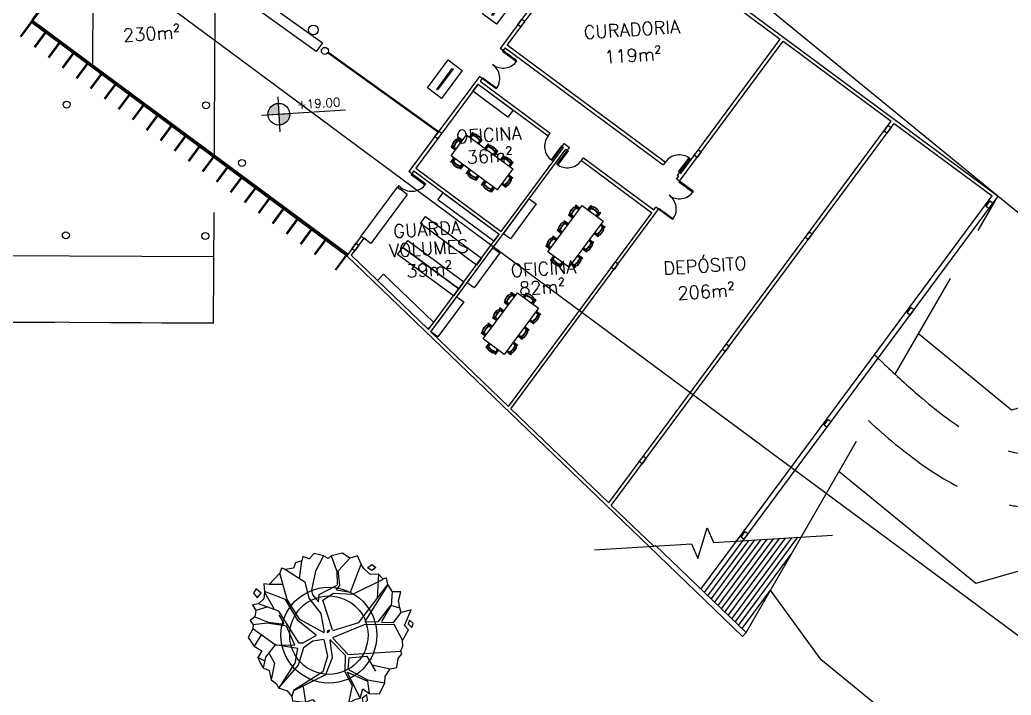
# Model space of a CAD drawing. Header units: millimetres. Extents: x 55520 to 96084, y -58491 to -49645.
# Drawn here: x 60654.2 to 60711.1, y -57609.1 to -57570.4 of the extents above; entities that cross this region are included whole.
import ezdxf
from ezdxf.enums import TextEntityAlignment as Align

# ---------------------------------------------------------------- set-up
doc = ezdxf.new("R2010")
doc.units = ezdxf.units.MM
doc.linetypes.add('HIDDEN', pattern=[9.525, 6.35, -3.175])
for name, color, linetype in [('05_Mobiliário', 1, 'Continuous'), ('Alvenaria Corte', 30, 'Continuous'), ('Alvenaria Vista', 40, 'Continuous'), ('ARQ-COTAS', 1, 'Continuous'), ('ARQ-SÍMBOLOS', 2, 'Continuous'), ('ARQ-TEXTO2', 2, 'Continuous'), ('ARQ-TEXTO3', 3, 'Continuous'), ('Caminhos Principais', 13, 'Continuous'), ('Cinza', 9, 'Continuous'), ('Curvas de Nível', 10, 'Continuous'), ('Esquadrias', 241, 'Continuous'), ('Linha Fina', 100, 'Continuous'), ('Mobiliário_cinza', 254, 'Continuous'), ('Pilares', 181, 'Continuous'), ('Projeção', 60, 'HIDDEN'), ('Árvores Existentes', 114, 'Continuous')]:
    doc.layers.add(name, color=color, linetype=linetype)
doc.styles.add('ATTR', font='romans.shx', dxfattribs={"width": 0.8, "height": 0.470416})
doc.styles.add('ROMANS', font='romans.shx')

# ---------------------------------------------------------------- blocks, each defined once
blk = doc.blocks.new('cadeira cortada')
for points in [[(253.563, -365.944), (253.563, -365.726, -0.34754), (253.624, -365.648, -0.116963), (253.961, -365.648, -0.34754), (254.023, -365.726), (254.023, -365.944)], [(254.023, -365.759, -0.342833), (253.969, -365.784, 0.050886), (253.793, -365.755, 0.050886), (253.617, -365.784, -0.342833), (253.563, -365.759)]]:
    blk.add_lwpolyline(points, format="xyb")
blk.add_lwpolyline([(254.023, -365.726, -0.342833), (253.969, -365.751, 0.050886), (253.793, -365.721, 0.050886), (253.617, -365.751, -0.342833), (253.563, -365.726, -0.272556), (253.628, -365.662, -0.116963), (253.958, -365.662, -0.272556)], format="xyb", close=True)
for points in [[(253.53, -365.944), (253.53, -365.67), (253.48, -365.67), (253.48, -365.944)], [(254.105, -365.944), (254.105, -365.67), (254.055, -365.67), (254.055, -365.944)]]:
    blk.add_lwpolyline(points)
blk = doc.blocks.new('Expo_1')
blk.add_lwpolyline([(55979.651, -57955.975), (55981.651, -57955.975), (55981.651, -57956.975), (55979.651, -57956.975)], close=True)
at = {"layer": 'Esquadrias'}
blk.add_lwpolyline([(55979.901, -57956.45), (55981.401, -57956.45), (55981.401, -57956.5), (55979.901, -57956.5)], close=True, dxfattribs=at)
blk = doc.blocks.new('árvore_media')
for p, q in [((55225.381, -51940.374), (55225.536, -51939.525)), ((55226.592, -51939.352), (55226.154, -51940.062)), ((55226.948, -51939.383), (55227.191, -51940.176)), ((55227.285, -51940.084), (55227.836, -51939.546)), ((55224.719, -51941.335), (55224.455, -51940.062)), ((55224.742, -51939.893), (55225.624, -51940.543)), ((55226.154, -51940.062), (55225.911, -51940.968)), ((55227.235, -51940.091), (55227.257, -51940.826)), ((55227.765, -51941.166), (55228.36, -51939.864)), ((55224.565, -51940.6), (55223.903, -51940.572)), ((55225.624, -51940.543), (55225.757, -51941.335)), ((55227.169, -51940.798), (55227.191, -51940.119)), ((55229.155, -51940.402), (55229.022, -51941.533)), ((55224.653, -51941.335), (55223.66, -51940.883)), ((55223.66, -51940.911), (55224.057, -51941.731)), ((55225.911, -51940.968), (55225.955, -51941.194)), ((55226.264, -51941.194), (55227.147, -51940.798)), ((55227.257, -51940.826), (55227.08, -51941.024)), ((55227.103, -51941.024), (55227.765, -51941.166)), ((55227.875, -51941.279), (55229.375, -51940.656)), ((55228.073, -51942.637), (55229.574, -51940.911)), ((55229.574, -51940.939), (55228.36, -51942.608)), ((55224.3, -51941.873), (55223.351, -51941.449)), ((55225.183, -51942.382), (55224.653, -51941.335)), ((55225.271, -51942.325), (55224.719, -51941.335)), ((55225.757, -51941.335), (55226.286, -51942.099)), ((55225.955, -51941.194), (55226.22, -51941.533)), ((55226.22, -51941.533), (55226.264, -51941.194)), ((55226.419, -51941.477), (55226.948, -51941.166)), ((55226.794, -51942.919), (55226.419, -51941.477)), ((55226.948, -51941.166), (55227.875, -51941.279)), ((55229.684, -51941.929), (55229.773, -51941.279)), ((55223.726, -51941.646), (55223.197, -51941.76)), ((55225.161, -51943.457), (55224.3, -51941.873)), ((55229, -51942.665), (55229.662, -51941.929)), ((55229.662, -51941.929), (55229.155, -51942.665)), ((55229.684, -51941.929), (55230.081, -51942.071)), ((55223.704, -51942.41), (55223.02, -51942.439)), ((55223.131, -51942.071), (55223.749, -51942.354)), ((55224.609, -51942.608), (55223.704, -51942.41)), ((55223.749, -51942.354), (55224.499, -51942.495)), ((55224.477, -51942.41), (55224.3, -51942.043)), ((55224.499, -51942.495), (55224.477, -51942.41)), ((55225.999, -51943.117), (55225.183, -51942.382)), ((55226.396, -51943.033), (55225.271, -51942.325)), ((55226.286, -51942.099), (55226.396, -51943.004)), ((55229.728, -51942.75), (55230.126, -51942.297)), ((55224.013, -51943.457), (55222.998, -51942.637)), ((55223.373, -51942.948), (55223.02, -51943.457)), ((55224.962, -51943.542), (55224.609, -51942.608)), ((55226.794, -51943.287), (55228.338, -51942.75)), ((55226.816, -51942.948), (55228.073, -51942.637)), ((55228.338, -51942.75), (55229.75, -51942.835)), ((55228.36, -51942.608), (55229, -51942.665)), ((55229.155, -51942.693), (55229.728, -51942.75)), ((55229.75, -51942.835), (55230.104, -51943.627)), ((55225.999, -51943.146), (55225.337, -51943.457)), ((55225.823, -51943.4), (55225.359, -51943.683)), ((55226.352, -51943.344), (55225.823, -51943.4)), ((55226.352, -51943.344), (55226.485, -51944.164)), ((55226.639, -51943.372), (55227.323, -51944.164)), ((55226.639, -51943.4), (55226.705, -51944.249)), ((55226.794, -51943.316), (55227.478, -51944.136)), ((55224.013, -51943.457), (55223.528, -51944.023)), ((55223.704, -51943.853), (55223.925, -51944.334)), ((55225.095, -51943.712), (55224.013, -51943.457)), ((55224.035, -51943.457), (55224.962, -51943.542)), ((55224.918, -51944.419), (55225.095, -51943.712)), ((55225.359, -51943.683), (55225.05, -51944.504)), ((55225.337, -51943.457), (55225.161, -51943.457)), ((55223.462, -51944.192), (55223.153, -51944.023)), ((55223.528, -51944.023), (55223.373, -51944.532)), ((55223.925, -51944.334), (55223.726, -51945.126)), ((55226.485, -51944.164), (55226.22, -51944.9)), ((55226.705, -51944.249), (55226.33, -51945.041)), ((55227.323, -51944.164), (55227.257, -51944.956)), ((55227.5, -51944.306), (55227.411, -51944.843)), ((55227.478, -51944.136), (55229.993, -51944.136)), ((55227.5, -51944.306), (55228.36, -51944.277)), ((55228.36, -51944.277), (55228.735, -51945.013)), ((55224.057, -51945.55), (55224.896, -51944.419)), ((55225.05, -51944.504), (55224.057, -51945.522)), ((55227.411, -51944.843), (55228.316, -51945.409)), ((55228.581, -51944.702), (55229.442, -51944.956)), ((55226.22, -51944.9), (55224.764, -51945.692)), ((55226.33, -51945.041), (55224.764, -51945.72)), ((55227.257, -51944.956), (55227.566, -51945.635)), ((55227.367, -51944.956), (55227.919, -51946.258)), ((55227.389, -51944.985), (55228.316, -51945.465)), ((55224.764, -51945.72), (55224.653, -51945.975)), ((55225.227, -51945.55), (55225.293, -51946.286)), ((55227.566, -51945.635), (55227.345, -51946.456)), ((55228.316, -51945.409), (55229.133, -51945.607)), ((55228.316, -51945.465), (55228.36, -51946.059))]:
    blk.add_line(p, q)
for points in [[(55223.903, -51940.572), (55223.663, -51940.526), (55223.66, -51940.911), (55223.608, -51941.233), (55223.351, -51941.449), (55223.056, -51941.48), (55223.197, -51941.76), (55223.131, -51942.071), (55222.891, -51942.223), (55223.02, -51942.439), (55222.998, -51942.637), (55222.753, -51943.036), (55223.02, -51943.457), (55223.36, -51943.708), (55223.153, -51944.023), (55223.249, -51944.274), (55223.373, -51944.532), (55223.663, -51944.663), (55223.726, -51945.126), (55223.966, -51945.335), (55224.057, -51945.522), (55224.463, -51945.688), (55224.653, -51945.975), (55224.684, -51946.183), (55225.293, -51946.286), (55225.649, -51946.183), (55225.952, -51946.678), (55226.256, -51946.395), (55226.614, -51946.572), (55226.78, -51946.395), (55227.345, -51946.456), (55227.69, -51946.289), (55227.919, -51946.258), (55228.076, -51945.83), (55228.36, -51946.059), (55228.849, -51946.113), (55229.133, -51945.607), (55229.18, -51945.299), (55229.442, -51944.956), (55229.759, -51944.91), (55229.841, -51944.486), (55230.035, -51944.274), (55229.993, -51944.136), (55230.117, -51943.885), (55230.104, -51943.627), (55230.421, -51943.142), (55230.255, -51942.93), (55230.614, -51942.188), (55230.126, -51942.297), (55230.081, -51942.071), (55230.035, -51941.728), (55230.172, -51941.304), (55229.773, -51941.279), (55229.574, -51940.911), (55229.538, -51940.596), (55229.375, -51940.656), (55229.155, -51940.402), (55228.766, -51940.384), (55228.462, -51940.066), (55228.36, -51939.864), (55228.214, -51939.465), (55227.836, -51939.546), (55227.497, -51939.288), (55226.948, -51939.383), (55226.807, -51939.5), (55226.592, -51939.352), (55226.145, -51939.217), (55225.897, -51939.465), (55225.594, -51939.323), (55225.536, -51939.525), (55225.235, -51939.606), (55225.125, -51939.854), (55224.742, -51939.893), (55224.546, -51939.818), (55224.455, -51940.062)], [(55228.653, -51940.062), (55228.873, -51939.921), (55229.05, -51940.062), (55228.851, -51940.204)], [(55223.277, -51940.738), (55223.139, -51940.915), (55223.304, -51941.162), (55223.498, -51940.95)], [(55226.661, -51942.919), (55226.551, -51942.948), (55226.529, -51943.033), (55226.617, -51943.004)], [(55230.503, -51942.683), (55230.421, -51942.859), (55230.586, -51943.036), (55230.669, -51942.859)], [(55228.239, -51946.123), (55228.018, -51946.265), (55228.04, -51946.547), (55228.261, -51946.378)]]:
    blk.add_lwpolyline(points, close=True)
at = {"style": 'ATTR', "width": 0.8, "flags": 9}
blk.add_attdef('ESTCODE', (55226.661, -51942.919), '', height=0.0000158, dxfattribs=at)
blk = doc.blocks.new('Nível_Planta')
at = {"layer": 'ARQ-SÍMBOLOS', "ltscale": 0.1}
h = blk.add_hatch(color=1, dxfattribs=at)
h.dxf.hatch_style = 1
h.paths.add_polyline_path([(-0.25, 0), (0, 0), (0, 0.25, 0.414214)])
h.paths.add_polyline_path([(0.25, 0), (0, 0), (0, -0.25, 0.414214)])
at = {"layer": 'ARQ-SÍMBOLOS', "color": 1}
for p, q in [((0, 0.4), (0, -0.4)), ((1.535, 0), (-0.4, 0))]:
    blk.add_line(p, q, dxfattribs=at)
at = {"layer": 'ARQ-SÍMBOLOS', "color": 1, "ltscale": 0.1}
blk.add_line((-0.25, 0), (0.25, 0), dxfattribs=at)
at = {"layer": 'ARQ-SÍMBOLOS', "color": 1}
blk.add_circle((0, 0), 0.25, dxfattribs=at)
at = {"layer": 'ARQ-TEXTO2', "style": 'ROMANS'}
blk.add_attdef('NIVEL-ACABADO', text='', height=0.2, dxfattribs=at).set_placement((0.432, 0.034), align=Align.BOTTOM_LEFT)

msp = doc.modelspace()

# ---------------------------------------------------------------- linework, layer by layer
at = {"layer": '05_Mobiliário'}
for p, q in [((60671.919, -57572.307), (60671.949, -57572.266)), ((60678.172, -57576.803), (60671.919, -57572.307)), ((60678.201, -57576.763), (60671.949, -57572.266)), ((60678.172, -57576.803), (60678.201, -57576.763)), ((60673.8, -57582.789), (60675.884, -57579.976)), ((60676.446, -57580.393), (60674.363, -57583.205)), ((60676.446, -57580.393), (60676.044, -57580.095)), ((60674.363, -57583.205), (60673.961, -57582.908))]:
    msp.add_line(p, q, dxfattribs=at)
msp.add_lwpolyline([(60665.131, -57567.81), (60665.482, -57567.322), (60671.571, -57571.701), (60671.221, -57572.188)], close=True, dxfattribs=at)
for centre, radius in [((60671.055, -57570.961), 0.275), ((60671.946, -57605.687), 2.75), ((60671.946, -57605.687), 2.25)]:
    msp.add_circle(centre, radius, dxfattribs=at)
at = {"layer": 'Alvenaria Corte'}
for p, q in [((60632.307, -57522.69), (60710.347, -57580.489)), ((60687.727, -57563.985), (60681.776, -57572.021)), ((60687.888, -57564.104), (60682.175, -57571.818)), ((60687.888, -57564.104), (60697.853, -57571.484)), ((60682.175, -57571.818), (60691.255, -57578.544)), ((60692.062, -57579.639), (60698.014, -57571.603)), ((60692.139, -57579.198), (60697.853, -57571.484)), ((60698.014, -57571.603), (60704.224, -57576.202)), ((60681.936, -57572.14), (60681.776, -57572.021)), ((60682.055, -57571.979), (60681.936, -57572.14)), ((60682.055, -57571.979), (60691.136, -57578.704)), ((60680.585, -57573.628), (60676.538, -57579.092)), ((60680.746, -57573.747), (60680.585, -57573.628)), ((60680.508, -57574.068), (60676.937, -57578.89)), ((60680.508, -57574.068), (60684.526, -57577.044)), ((60680.746, -57573.747), (60680.627, -57573.908)), ((60680.627, -57573.908), (60684.645, -57576.883)), ((60688.007, -57598.098), (60704.224, -57576.202)), ((60688.152, -57598.238), (60704.385, -57576.321)), ((60704.385, -57576.321), (60710.01, -57580.488)), ((60684.526, -57577.044), (60684.645, -57576.883)), ((60685.33, -57577.639), (60685.449, -57577.479)), ((60685.33, -57577.639), (60685.41, -57577.699)), ((60685.449, -57577.479), (60685.75, -57577.702)), ((60677.793, -57588.277), (60685.551, -57577.803)), ((60681.839, -57582.52), (60685.41, -57577.699)), ((60685.551, -57577.803), (60685.631, -57577.862)), ((60685.631, -57577.862), (60685.75, -57577.702)), ((60686.435, -57578.458), (60686.554, -57578.297)), ((60686.435, -57578.458), (60690.473, -57581.448)), ((60686.554, -57578.297), (60690.592, -57581.288)), ((60691.255, -57578.544), (60691.136, -57578.704)), ((60676.699, -57579.211), (60676.538, -57579.092)), ((60676.818, -57579.051), (60676.699, -57579.211)), ((60676.818, -57579.051), (60681.72, -57582.681)), ((60676.937, -57578.89), (60681.839, -57582.52)), ((60692.059, -57579.139), (60691.94, -57579.299)), ((60691.94, -57579.299), (60692.02, -57579.359)), ((60692.059, -57579.139), (60692.139, -57579.198)), ((60675.943, -57579.896), (60675.884, -57579.976)), ((60676.104, -57580.015), (60675.943, -57579.896)), ((60691.901, -57579.52), (60692.02, -57579.359)), ((60692.062, -57579.639), (60691.901, -57579.52)), ((60675.884, -57579.976), (60676.044, -57580.095)), ((60676.104, -57580.015), (60676.044, -57580.095)), ((60695.343, -57600.291), (60710.01, -57580.488)), ((60695.697, -57600.269), (60710.347, -57580.489)), ((60682.245, -57592.558), (60690.473, -57581.448)), ((60682.39, -57592.697), (60690.871, -57581.246)), ((60690.592, -57581.288), (60690.711, -57581.127)), ((60690.871, -57581.246), (60690.711, -57581.127)), ((60677.666, -57588.155), (60681.72, -57582.681)), ((60673.8, -57582.789), (60672.967, -57583.914)), ((60673.961, -57582.908), (60673.233, -57583.892)), ((60673.8, -57582.789), (60673.961, -57582.908)), ((60677.666, -57588.155), (60673.233, -57583.892)), ((60690.323, -57600.603), (60672.967, -57583.914)), ((60682.245, -57592.558), (60677.793, -57588.277)), ((60688.007, -57598.098), (60682.39, -57592.697)), ((60690.594, -57600.586), (60688.152, -57598.238))]:
    msp.add_line(p, q, dxfattribs=at)
at = {"layer": 'Alvenaria Vista', "color": 1}
for p, q in [((60654.926, -57570.458), (60654.881, -57570.519)), ((60654.881, -57570.519), (60672.967, -57583.914))]:
    msp.add_line(p, q, dxfattribs=at)
at = {"layer": 'Alvenaria Vista'}
for q in [(60690.323, -57600.603), (60695.888, -57605.537)]:
    msp.add_line((60695.68, -57605.754), q, dxfattribs=at)
msp.add_open_spline([(60790.775, -57597.925), (60728.185, -57615.952), (60665.595, -57633.978), (60603.005, -57652.005), (60592.83, -57653.565), (60582.655, -57655.124), (60572.481, -57656.684), (60559.972, -57655.216), (60547.464, -57653.749), (60534.956, -57652.282), (60526.601, -57645.129), (60518.246, -57637.976), (60509.892, -57630.823), (60506.602, -57573.917), (60503.313, -57517.011), (60500.024, -57460.105), (60498.305, -57440.833), (60496.586, -57421.56), (60494.868, -57402.288)], degree=3, knots=[20.322416, 20.322416, 20.322416, 20.322416, 21.305376, 21.305376, 21.305376, 22.305376, 22.305376, 22.305376, 23.305376, 23.305376, 23.305376, 24.305376, 24.305376, 24.305376, 25.305376, 25.305376, 25.305376, 25.593369, 25.593369, 25.593369, 25.593369], dxfattribs=at)
at = {"layer": 'ARQ-COTAS'}
for p, q in [((60665.398, -57574.043), (60665.424, -57569.268)), ((60665.345, -57583.987), (60640.346, -57583.854)), ((60665.325, -57587.787), (60640.326, -57587.654))]:
    msp.add_line(p, q, dxfattribs=at)
msp.add_lwpolyline([(60564.523, -57501.358), (60566.684, -57498.44), (60732.427, -57621.195), (60730.266, -57624.113)], dxfattribs=at)
at = {"layer": 'Caminhos Principais'}
msp.add_open_spline([(60727.964, -57606.649), (60735.485, -57599.388), (60743.118, -57592.057), (60754.33, -57582.359), (60757.461, -57579.753), (60761.117, -57576.878), (60761.552, -57576.539), (60761.989, -57576.201), (60761.321, -57575.834), (60760.651, -57575.469), (60758.737, -57574.437), (60757.488, -57573.777), (60755.298, -57572.647), (60754.359, -57572.172), (60752.456, -57571.223), (60751.494, -57570.752), (60748.583, -57569.34), (60746.608, -57568.402), (60740.621, -57565.572), (60736.546, -57563.66), (60728.439, -57559.588), (60724.405, -57557.428), (60716.59, -57552.63), (60712.806, -57549.99), (60707.766, -57545.697), (60706.305, -57544.346), (60703.996, -57541.995), (60703.112, -57541.038), (60701.407, -57539.063), (60700.59, -57538.049), (60698.238, -57534.942), (60696.805, -57532.779), (60692.894, -57526.12), (60690.773, -57521.418), (60687.282, -57511.706), (60685.912, -57506.695), (60683.74, -57496.562), (60682.94, -57491.442), (60681.727, -57481.072), (60681.333, -57475.841), (60680.835, -57465.524), (60680.731, -57460.436), (60680.631, -57446.723), (60680.768, -57438.24), (60680.681, -57421.7), (60680.455, -57413.645), (60679.528, -57404.022), (60679.329, -57402.26), (60678.874, -57398.713), (60678.619, -57396.933), (60678.132, -57393.75), (60677.906, -57392.351), (60677.672, -57390.946)], degree=3, knots=[0, 0, 0, 0, 31.409672, 31.409672, 43.166399, 43.166399, 44.747182, 44.747182, 44.747182, 47.085017, 47.085017, 51.415951, 51.415951, 54.631835, 54.631835, 57.847718, 57.847718, 64.279485, 64.279485, 77.14302, 77.14302, 90.006555, 90.006555, 102.870089, 102.870089, 108.357779, 108.357779, 111.907941, 111.907941, 115.458102, 115.458102, 122.558426, 122.558426, 136.634764, 136.634764, 150.711102, 150.711102, 164.787441, 164.787441, 179.466026, 179.466026, 194.144612, 194.144612, 219.586913, 219.586913, 245.029215, 245.029215, 250.783382, 250.783382, 256.537549, 256.537549, 261.016004, 261.016004, 261.016004, 261.016004], dxfattribs=at)
msp.add_rational_spline([(60731.359, -57607.542), (60735.156, -57603.879), (60738.979, -57600.213), (60746.08, -57593.611), (60749.333, -57590.663), (60756.28, -57584.626), (60759.992, -57581.54), (60763.825, -57578.573), (60763.826, -57578.572), (60763.828, -57578.571), (60763.829, -57578.57), (60764.23, -57578.26), (60764.63, -57577.95), (60765.031, -57577.64), (60765.575, -57577.219), (60765.854, -57576.589), (60765.801, -57575.902), (60765.747, -57575.216), (60765.373, -57574.637), (60764.77, -57574.306), (60764.325, -57574.061), (60763.881, -57573.817), (60763.436, -57573.573), (60763.435, -57573.572), (60763.435, -57573.572), (60763.434, -57573.571), (60761.64, -57572.586), (60759.834, -57571.617), (60756.554, -57569.916), (60755.084, -57569.176), (60752.1, -57567.707), (60750.59, -57566.978), (60746.02, -57564.799), (60742.923, -57563.352), (60736.725, -57560.386), (60733.622, -57558.866), (60726.337, -57555.052), (60722.193, -57552.681), (60715.031, -57547.838), (60711.945, -57545.456), (60707.859, -57541.662), (60706.673, -57540.472), (60704.403, -57537.98), (60703.322, -57536.681), (60701.281, -57533.998), (60700.317, -57532.614), (60697.589, -57528.35), (60695.987, -57525.359), (60693.159, -57519.159), (60691.933, -57515.949), (60688.585, -57505.649), (60687.034, -57498.297), (60685.552, -57488.061), (60685.21, -57485.183), (60684.648, -57479.465), (60684.429, -57476.621), (60683.916, -57468.144), (60683.767, -57462.562), (60683.585, -57445.17), (60683.882, -57433.609), (60683.549, -57419.178), (60683.431, -57416.02), (60683.091, -57410.177), (60682.886, -57407.487), (60682.428, -57402.936), (60682.207, -57401.067), (60681.708, -57397.315), (60681.431, -57395.436), (60680.988, -57392.622), (60680.837, -57391.691), (60680.682, -57390.76)], [1, 1, 1, 1, 1, 1, 1, 1, 1, 1, 1, 1, 1, 1, 0.919934982122, 0.919934982122, 1, 0.919934982122, 0.919934982122, 1, 1, 1, 1, 1, 1, 1, 1, 1, 1, 1, 1, 1, 1, 1, 1, 1, 1, 1, 1, 1, 1, 1, 1, 1, 1, 1, 1, 1, 1, 1, 1, 1, 1, 1, 1, 1, 1, 1, 1, 1, 1, 1, 1, 1, 1, 1, 1, 1, 1, 1, 1], degree=3, knots=[3.300707, 3.300707, 3.300707, 3.300707, 19.146239, 19.146239, 32.144713, 32.144713, 46.223275, 46.223275, 46.223275, 46.228431, 46.228431, 46.228431, 47.699367, 47.699367, 47.699367, 48.689646, 48.689646, 48.689646, 49.679925, 49.679925, 49.679925, 51.2199, 51.2199, 51.2199, 51.223127, 51.223127, 51.223127, 57.437436, 57.437436, 62.387255, 62.387255, 67.337074, 67.337074, 77.236711, 77.236711, 87.136349, 87.136349, 100.830346, 100.830346, 112.094135, 112.094135, 116.932256, 116.932256, 121.770377, 121.770377, 126.608498, 126.608498, 136.284741, 136.284741, 145.960983, 145.960983, 166.649698, 166.649698, 174.738056, 174.738056, 182.826415, 182.826415, 199.003131, 199.003131, 233.856655, 233.856655, 243.71926, 243.71926, 252.24399, 252.24399, 258.231325, 258.231325, 264.218659, 264.218659, 267.16835, 267.16835, 267.16835, 267.16835], dxfattribs=at)
at = {"layer": 'Cinza'}
for p, q in [((60654.244, -57571.328), (60654.931, -57570.4)), ((60654.268, -57571.346), (60654.926, -57570.458)), ((60654.292, -57571.364), (60654.979, -57570.436)), ((60655.047, -57571.923), (60655.735, -57570.995)), ((60655.072, -57571.941), (60655.729, -57571.053)), ((60655.096, -57571.959), (60655.783, -57571.031)), ((60655.851, -57572.519), (60656.538, -57571.591)), ((60655.875, -57572.536), (60656.533, -57571.649)), ((60655.899, -57572.554), (60656.587, -57571.626)), ((60656.655, -57573.114), (60657.342, -57572.186)), ((60656.679, -57573.132), (60657.336, -57572.244)), ((60656.703, -57573.149), (60657.39, -57572.221)), ((60657.458, -57573.709), (60658.146, -57572.781)), ((60657.482, -57573.727), (60658.14, -57572.839)), ((60657.507, -57573.745), (60658.194, -57572.817)), ((60658.262, -57574.304), (60658.949, -57573.376)), ((60658.286, -57574.322), (60658.944, -57573.434)), ((60658.31, -57574.34), (60658.997, -57573.412)), ((60659.065, -57574.899), (60659.753, -57573.971)), ((60659.09, -57574.917), (60659.747, -57574.029)), ((60659.114, -57574.935), (60659.801, -57574.007)), ((60659.869, -57575.494), (60660.556, -57574.566)), ((60659.893, -57575.512), (60660.551, -57574.624)), ((60659.917, -57575.53), (60660.605, -57574.602)), ((60660.673, -57576.09), (60661.36, -57575.162)), ((60660.697, -57576.107), (60661.354, -57575.22)), ((60660.721, -57576.125), (60661.408, -57575.197)), ((60661.476, -57576.685), (60662.164, -57575.757)), ((60661.5, -57576.703), (60662.158, -57575.815)), ((60661.524, -57576.721), (60662.212, -57575.792)), ((60662.28, -57577.28), (60662.967, -57576.352)), ((60662.304, -57577.298), (60662.962, -57576.41)), ((60662.328, -57577.316), (60663.015, -57576.388)), ((60663.083, -57577.875), (60663.771, -57576.947)), ((60663.108, -57577.893), (60663.765, -57577.005)), ((60663.132, -57577.911), (60663.819, -57576.983)), ((60663.887, -57578.47), (60664.574, -57577.542)), ((60663.911, -57578.488), (60664.569, -57577.6)), ((60663.935, -57578.506), (60664.623, -57577.578)), ((60664.691, -57579.065), (60665.378, -57578.137)), ((60664.715, -57579.083), (60665.372, -57578.195)), ((60664.739, -57579.101), (60665.426, -57578.173)), ((60665.494, -57579.661), (60666.182, -57578.733)), ((60665.542, -57579.696), (60666.23, -57578.768)), ((60665.518, -57579.679), (60666.176, -57578.791)), ((60666.298, -57580.256), (60666.985, -57579.328)), ((60666.322, -57580.274), (60666.98, -57579.386)), ((60666.346, -57580.292), (60667.033, -57579.364)), ((60667.101, -57580.851), (60667.789, -57579.923)), ((60667.126, -57580.869), (60667.783, -57579.981)), ((60667.15, -57580.887), (60667.837, -57579.959)), ((60667.905, -57581.446), (60668.592, -57580.518)), ((60667.929, -57581.464), (60668.587, -57580.576)), ((60667.953, -57581.482), (60668.641, -57580.554)), ((60668.709, -57582.041), (60669.396, -57581.113)), ((60668.733, -57582.059), (60669.39, -57581.171)), ((60668.757, -57582.077), (60669.444, -57581.149)), ((60669.512, -57582.637), (60670.2, -57581.708)), ((60669.536, -57582.654), (60670.194, -57581.767)), ((60669.56, -57582.672), (60670.248, -57581.744)), ((60670.316, -57583.232), (60671.003, -57582.304)), ((60670.34, -57583.25), (60670.998, -57582.362)), ((60670.364, -57583.267), (60671.051, -57582.339)), ((60671.119, -57583.827), (60671.807, -57582.899)), ((60671.144, -57583.845), (60671.801, -57582.957)), ((60671.168, -57583.863), (60671.855, -57582.935)), ((60672.33, -57584.724), (60673.017, -57583.796)), ((60672.354, -57584.741), (60673.012, -57583.854))]:
    msp.add_line(p, q, dxfattribs=at)
at = {"layer": 'Curvas de Nível', "color": 251}
for points in [[(60752.804, -57571.398), (60750.255, -57572.132), (60713.164, -57582.815), (60679.584, -57555.325), (60620.717, -57515.104), (60625.73, -57501.307), (60643.989, -57485.138), (60655.078, -57427.153), (60652.042, -57396.369), (60650.768, -57392.615)], [(60758.182, -57579.214), (60753.138, -57580.667), (60711.117, -57592.77), (60705.78, -57588.401)], [(60742.111, -57593.209), (60709.07, -57602.725), (60701.22, -57596.3)]]:
    msp.add_lwpolyline(points, dxfattribs=at)
at = {"layer": 'Curvas de Nível'}
msp.add_lwpolyline([(60727.964, -57606.649), (60707.023, -57612.681), (60700.202, -57607.097), (60697.297, -57603.097)], dxfattribs=at)
at = {"layer": 'Esquadrias'}
for p, q in [((60654.926, -57570.458), (60654.955, -57570.418)), ((60654.926, -57570.458), (60673.012, -57583.854)), ((60654.955, -57570.418), (60673.042, -57583.813))]:
    msp.add_line(p, q, dxfattribs=at)
for points in [[(60654.915, -57570.388), (60655.51, -57569.585), (60655.551, -57569.614), (60654.955, -57570.418)], [(60681.907, -57572.18), (60682.71, -57572.775), (60682.74, -57572.735), (60681.936, -57572.14)], [(60680.776, -57573.707), (60681.579, -57574.302), (60681.55, -57574.342), (60680.746, -57573.747)], [(60685.289, -57577.61), (60684.694, -57578.413), (60684.734, -57578.443), (60685.33, -57577.639)], [(60685.671, -57577.892), (60685.076, -57578.696), (60685.036, -57578.666), (60685.631, -57577.862)], [(60692.019, -57579.109), (60692.614, -57578.305), (60692.654, -57578.335), (60692.059, -57579.139)], [(60676.669, -57579.251), (60677.473, -57579.847), (60677.503, -57579.806), (60676.699, -57579.211)], [(60692.032, -57579.679), (60692.836, -57580.274), (60692.865, -57580.234), (60692.062, -57579.639)], [(60690.901, -57581.206), (60691.705, -57581.801), (60691.675, -57581.841), (60690.871, -57581.246)]]:
    msp.add_lwpolyline(points, close=True, dxfattribs=at)
at = {"layer": 'Linha Fina'}
for p, q in [((60693.3, -57603.049), (60695.343, -57600.291)), ((60693.496, -57603.238), (60695.695, -57600.269)), ((60693.692, -57603.427), (60696.047, -57600.247)), ((60693.889, -57603.615), (60696.399, -57600.226)), ((60694.085, -57603.804), (60696.751, -57600.204)), ((60694.281, -57603.993), (60697.103, -57600.182)), ((60694.477, -57604.181), (60697.456, -57600.16)), ((60694.674, -57604.37), (60697.808, -57600.138)), ((60694.87, -57604.559), (60698.16, -57600.116)), ((60695.066, -57604.747), (60698.512, -57600.094)), ((60695.262, -57604.936), (60698.864, -57600.073)), ((60695.888, -57605.537), (60699.049, -57600.061)), ((60695.888, -57605.537), (60690.663, -57600.514)), ((60695.458, -57605.125), (60698.484, -57601.04)), ((60695.655, -57605.313), (60697.297, -57603.097))]:
    msp.add_line(p, q, dxfattribs=at)
at = {"layer": 'Linha Fina', "linetype": 'Continuous'}
msp.add_lwpolyline([(60687.194, -57600.797), (60692.763, -57600.451), (60693.128, -57601.289), (60693.646, -57599.536), (60694.011, -57600.374), (60700.856, -57599.949)], dxfattribs=at)
at = {"layer": 'Linha Fina'}
for centre, start, end in [((60681.942, -57572.175), 232.0063, 324.9439), ((60680.781, -57573.742), 322.0063, 54.9439), ((60685.295, -57577.644), 142.0063, 234.9439), ((60692.054, -57579.104), 52.0063, 144.9439), ((60685.636, -57577.897), 232.0063, 324.9439), ((60676.704, -57579.246), 232.0063, 324.9439), ((60692.067, -57579.674), 232.0063, 324.9439), ((60690.906, -57581.241), 322.0063, 54.9439)]:
    msp.add_arc(centre, 0.975, start, end, dxfattribs=at)
at = {"layer": 'Mobiliário_cinza'}
for points in [[(60680.508, -57574.068), (60682.517, -57575.556), (60682.219, -57575.958), (60680.21, -57574.47)], [(60681.611, -57580.14), (60678.959, -57578.176), (60679.852, -57576.97), (60682.504, -57578.934)], [(60678.506, -57580.3), (60681.72, -57582.681), (60681.422, -57583.083), (60678.208, -57580.702)], [(60681.959, -57582.652), (60683.447, -57580.643), (60683.849, -57580.94), (60682.361, -57582.949)], [(60687.683, -57581.927), (60685.719, -57584.579), (60684.514, -57583.686), (60686.478, -57581.034)], [(60677.494, -57581.667), (60680.708, -57584.047), (60680.411, -57584.449), (60677.196, -57582.068)], [(60676.482, -57583.033), (60679.696, -57585.413), (60679.399, -57585.815), (60676.184, -57583.434)], [(60676.184, -57583.434), (60679.399, -57585.815), (60679.101, -57586.217), (60675.887, -57583.836)], [(60679.876, -57585.464), (60681.364, -57583.455), (60681.766, -57583.753), (60680.278, -57585.762)], [(60675.083, -57584.977), (60677.966, -57587.75), (60677.62, -57588.11), (60674.736, -57585.337)], [(60683.977, -57586.931), (60682.013, -57589.583), (60680.807, -57588.69), (60682.771, -57586.038)], [(60677.793, -57588.277), (60679.281, -57586.268), (60679.683, -57586.566), (60678.195, -57588.575)]]:
    msp.add_lwpolyline(points, close=True, dxfattribs=at)
at = {"layer": 'Pilares'}
for points in [[(60682.788, -57570.654), (60683.026, -57570.333), (60683.186, -57570.452), (60682.948, -57570.773)], [(60703.807, -57576.765), (60704.045, -57576.443), (60704.206, -57576.562), (60703.968, -57576.884)], [(60678.026, -57577.083), (60678.264, -57576.762), (60678.425, -57576.881), (60678.187, -57577.202)], [(60692.913, -57578.154), (60693.151, -57577.832), (60693.312, -57577.951), (60693.074, -57578.273)], [(60709.651, -57581.093), (60709.889, -57580.771), (60710.05, -57580.89), (60709.812, -57581.212)], [(60699.284, -57582.872), (60699.522, -57582.551), (60699.683, -57582.67), (60699.445, -57582.991)], [(60673.265, -57583.512), (60673.503, -57583.191), (60673.664, -57583.31), (60673.426, -57583.631)], [(60688.152, -57584.582), (60688.39, -57584.261), (60688.55, -57584.38), (60688.312, -57584.701)], [(60705.128, -57587.2), (60705.366, -57586.879), (60705.526, -57586.998), (60705.288, -57587.319)], [(60694.523, -57589.301), (60694.761, -57588.98), (60694.921, -57589.099), (60694.683, -57589.42)], [(60700.366, -57593.629), (60700.604, -57593.308), (60700.765, -57593.427), (60700.527, -57593.748)], [(60689.761, -57595.73), (60689.999, -57595.408), (60690.16, -57595.527), (60689.922, -57595.849)], [(60695.605, -57600.058), (60695.843, -57599.736), (60696.004, -57599.855), (60695.766, -57600.177)]]:
    msp.add_lwpolyline(points, close=True, dxfattribs=at)
for centre in [(60671.716, -57572.161), (60656.892, -57575.242), (60664.892, -57575.284), (60666.955, -57578.59), (60656.852, -57582.742), (60664.852, -57582.784)]:
    msp.add_circle(centre, 0.2, dxfattribs=at)
at = {"layer": 'Projeção'}
for p, q in [((60665.325, -57587.787), (60665.698, -57517.788)), ((60658.405, -57572.879), (60658.541, -57547.345)), ((60704.443, -57590.716), (60710.196, -57580.75)), ((60640.326, -57587.654), (60665.325, -57587.787)), ((60699.049, -57600.061), (60702.907, -57593.378))]:
    msp.add_line(p, q, dxfattribs=at)
for points, knots in [([(60703.26, -57589.601), (60703.453, -57589.785), (60703.645, -57589.968), (60704.505, -57590.779), (60705.168, -57591.39), (60706.776, -57592.773), (60707.718, -57593.496), (60709.266, -57594.433), (60709.878, -57594.736), (60711.089, -57595.179), (60711.683, -57595.315), (60712.947, -57595.444), (60713.609, -57595.436), (60714.996, -57595.295), (60715.719, -57595.161), (60718.147, -57594.561), (60719.944, -57593.888), (60722.844, -57592.736), (60723.914, -57592.299), (60725.701, -57591.61), (60726.411, -57591.349), (60727.822, -57590.858), (60728.526, -57590.627), (60730.629, -57589.972), (60732.021, -57589.587), (60736.175, -57588.558), (60738.91, -57588.039), (60744.278, -57587.187), (60746.911, -57586.849), (60749.529, -57586.523)], [0.54824, 0.54824, 0.54824, 0.54824, 1.287791, 1.287791, 3.863373, 3.863373, 7.577631, 7.577631, 10.04659, 10.04659, 12.515549, 12.515549, 14.984509, 14.984509, 17.453468, 17.453468, 23.011533, 23.011533, 26.179565, 26.179565, 28.249061, 28.249061, 30.318558, 30.318558, 34.457551, 34.457551, 42.735536, 42.735536, 50.854374, 50.854374, 50.854374, 50.854374]), ([(60702.907, -57593.378), (60703.224, -57593.666), (60703.544, -57593.95), (60704.895, -57595.113), (60705.96, -57595.938), (60707.848, -57597.081), (60708.634, -57597.477), (60709.92, -57597.946), (60710.394, -57598.084), (60711.354, -57598.289), (60711.836, -57598.355), (60713.791, -57598.5), (60715.261, -57598.326), (60718.171, -57597.673), (60719.615, -57597.192), (60722.477, -57596.125), (60723.896, -57595.538), (60726.081, -57594.675), (60726.862, -57594.377), (60728.421, -57593.821), (60729.197, -57593.562), (60731.522, -57592.832), (60733.064, -57592.41), (60737.676, -57591.299), (60740.733, -57590.761), (60744.381, -57590.226), (60744.968, -57590.143), (60745.555, -57590.062)], [2.690242, 2.690242, 2.690242, 2.690242, 3.860175, 3.860175, 7.575321, 7.575321, 10.054477, 10.054477, 11.431886, 11.431886, 12.809296, 12.809296, 17.002044, 17.002044, 21.194793, 21.194793, 25.387541, 25.387541, 27.777728, 27.777728, 30.167915, 30.167915, 34.94829, 34.94829, 44.509039, 44.509039, 46.342258, 46.342258, 46.342258, 46.342258])]:
    msp.add_open_spline(points, degree=3, knots=knots, dxfattribs=at)

# ---------------------------------------------------------------- block references
at = {"layer": 'ARQ-SÍMBOLOS', "xscale": 2.5, "yscale": 2.5, "zscale": 2.5, "rotation": 3.550099373266258}
msp.add_blockref('Nível_Planta', (60669.074, -57575.8), dxfattribs=at).add_auto_attribs({'NIVEL-ACABADO': '+19.00'})
at = {"layer": 'Mobiliário_cinza', "rotation": 53.47512368229665}
for p in [(-19210.079, -68061.433), (-19213.237, -68065.697)]:
    msp.add_blockref('Expo_1', p, dxfattribs=at)
at = {"layer": 'Mobiliário_cinza'}
for p, xscale, yscale, zscale, rotation in [((60695.532, -57087.663), 1.100000000000001, 1.100000000000001, 1.100000000000001, 323.4751236824633), ((60189.771, -57562.335), 1.1, 1.1, 1.1, 53.47512368253283), ((60696.416, -57088.317), 1.100000000000001, 1.100000000000001, 1.100000000000001, 323.4751236824633), ((60697.3, -57088.972), 1.100000000000001, 1.100000000000001, 1.100000000000001, 323.4751236824633), ((60215.479, -57735.827), -1.1, 1.1, 1.1, 143.4751236823794), ((60216.363, -57736.482), -1.1, 1.1, 1.1, 143.4751236823794), ((60839.382, -58043.459), -1.1, 1.1, 1.1, 233.4751236825326), ((60217.247, -57737.137), -1.1, 1.1, 1.1, 143.4751236823794), ((60196.515, -57566.239), 1.1, 1.1, 1.1, 53.47512368246337), ((61151.002, -57424.156), -1.1, 1.1, 1.1, 323.4751236825327), ((60195.861, -57567.122), 1.1, 1.1, 1.1, 53.47512368246337), ((60844.68, -58046.291), -1.100000000000001, 1.1, 1.1, 233.4751236826023), ((60195.206, -57568.006), 1.1, 1.1, 1.1, 53.47512368246337), ((60844.025, -58047.175), -1.100000000000001, 1.1, 1.1, 233.4751236826023), ((60843.371, -58048.059), -1.100000000000001, 1.1, 1.1, 233.4751236826023), ((60669.879, -58073.767), 1.100000000000001, 1.100000000000001, 1.100000000000001, 143.4751236823794), ((60192.809, -57571.243), 1.1, 1.1, 1.1, 53.47512368246337), ((61147.296, -57429.16), -1.1, 1.1, 1.1, 323.4751236825327), ((60192.154, -57572.127), 1.1, 1.1, 1.1, 53.47512368246337), ((60840.974, -58051.295), -1.100000000000001, 1.1, 1.1, 233.4751236826023), ((60191.5, -57573.011), 1.1, 1.1, 1.1, 53.47512368246337), ((60840.319, -58052.179), -1.100000000000001, 1.1, 1.1, 233.4751236826023), ((60666.172, -58078.772), 1.100000000000001, 1.100000000000001, 1.100000000000001, 143.4751236823794), ((60839.665, -58053.063), -1.100000000000001, 1.1, 1.1, 233.4751236826023)]:
    msp.add_blockref('cadeira cortada', p, dxfattribs=dict(at, xscale=xscale, yscale=yscale, zscale=zscale, rotation=rotation))
at = {"layer": 'Árvores Existentes', "xscale": 1.2, "yscale": 1.2, "zscale": 1.2, "rotation": 3.550099373266263}
msp.add_blockref('árvore_media', (-9332.478, 502.85), dxfattribs=at)

# ---------------------------------------------------------------- texts
at = {"layer": 'ARQ-TEXTO3', "color": 14, "char_height": 0.75, "attachment_point": 5, "rotation": 3.5501, "style": 'ROMANS'}
for s, insert in [('230m²', (60661.763, -57571.171)), ('CURADORIA', (60689.328, -57570.935)), ('119m²', (60689.385, -57572.418)), ('OFICINA', (60681.12, -57576.978)), ('36m²', (60681.165, -57578.191)), ('GUARDA', (60677.578, -57582.395)), ('VOLUMES', (60677.671, -57583.493)), ('DEPÓSITO', (60693.527, -57584.486)), ('39m²', (60677.698, -57584.718)), ('OFICINA', (60684.253, -57584.658)), ('82m²', (60684.177, -57585.727)), ('206m²', (60693.584, -57585.969))]:
    msp.add_mtext(s, dxfattribs=dict(at, insert=insert))

doc.saveas('drawing.dxf')
